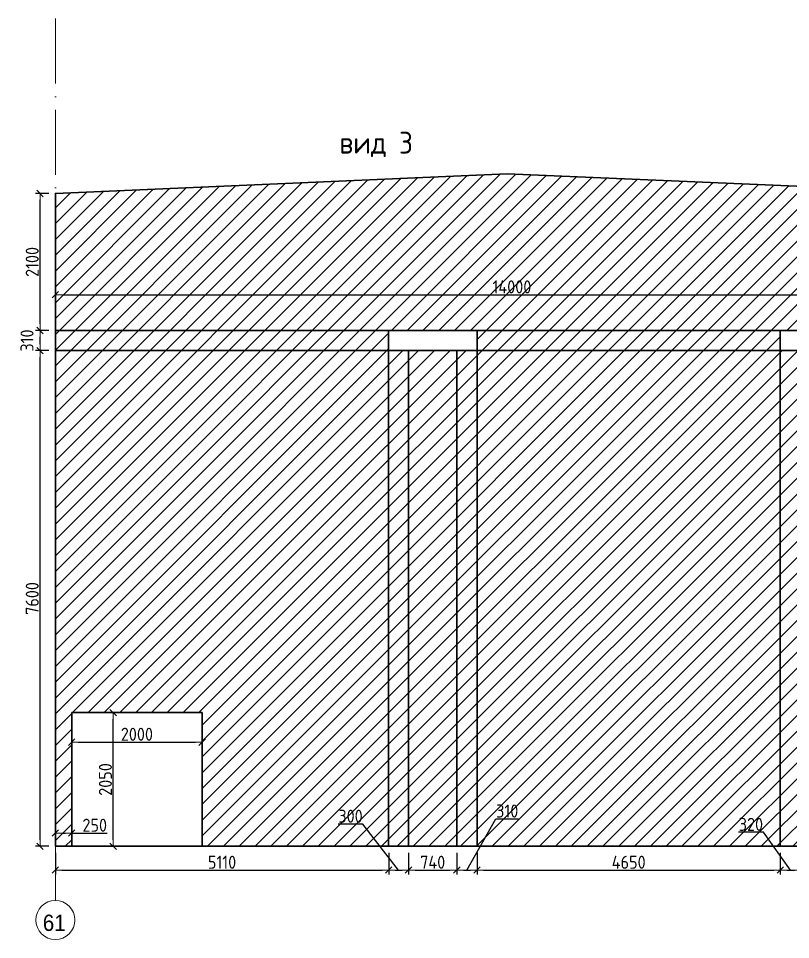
# Model space of a CAD drawing. Header units: millimetres. Extents: x 209 to 1046824, y -248937 to 510758.
# Drawn here: x 135928 to 147767, y -160440 to -146316 of the extents above; entities that cross this region are included whole.
import ezdxf

# ---------------------------------------------------------------- set-up
doc = ezdxf.new("R2010")
doc.units = ezdxf.units.MM
doc.linetypes.add('50_200_ШТРИХ_1Т_ш5_п1_п1_', pattern=[1400, 1000, -200, 0, -200])
doc.layers.add('$AUDIT_BAD_LAYER1', color=7, linetype='Continuous')
for name, color, linetype, lineweight, true_color in [('Оси-1', 7, 'Continuous', 20, 0xaaaaaa), ('Оси-2', 7, 'Continuous', 9, 0xaaaaaa), ('Оси-3', 7, '50_200_ШТРИХ_1Т_ш5_п1_п1_', 9, 0xaaaaaa)]:
    doc.layers.add(name, color=color, linetype=linetype, lineweight=lineweight, true_color=true_color)
doc.layers.add('Основные линии', color=7, linetype='Continuous', lineweight=30)
doc.layers.add('Размеры', color=7, linetype='Continuous', lineweight=15)
doc.styles.add('Arial', font='arial.ttf', dxfattribs={"width": 0.9, "height": 500})
doc.styles.add('СПДС', font='isocpeur.ttf', dxfattribs={"width": 0.9})
doc.dimstyles.new('Размера А3', dxfattribs={"dimtxt": 200, "dimasz": 100, "dimexe": 70, "dimexo": 100, "dimgap": 20, "dimtad": 1, "dimdec": 0, "dimrnd": 10, "dimzin": 0, "dimdsep": 46, "dimtxsty": 'СПДС', "dimblk": 'ARROWHEAD_6', "dimcen": 1, "dimclrd": 256, "dimclre": 256, "dimclrt": 256, "dimazin": 0, "dimtfac": 1, "dimtdec": 0, "dimtmove": 2, "dimatfit": 3, "dimfxl": 1, "dimtolj": 1, "dimtzin": 0, "dimarcsym": 0})

# ---------------------------------------------------------------- blocks, each defined once
blk = doc.blocks.new('ARROWHEAD_6')
at = {"color": 0, "linetype": 'Continuous'}
for p, q in [((0, 0), (-1, 0)), ((-0.5, -0.5), (0.5, 0.5))]:
    blk.add_line(p, q, dxfattribs=at)
blk = doc.blocks.new('*D1944')
at = {"layer": 'Defpoints', "color": 0, "lineweight": 30, "transparency": 16777216}
for p in [(136745, -156960), (137382, -156960), (136745, -159010)]:
    blk.add_point(p, dxfattribs=at)
at = {"layer": 'Размеры', "lineweight": -2, "transparency": 16777216}
for p, q in [((136845, -156960), (137452, -156960)), ((137382, -158910), (137382, -157060)), ((136845, -159010), (137452, -159010))]:
    blk.add_line(p, q, dxfattribs=at)
at = {"layer": 'Размеры', "lineweight": -2, "transparency": 16777216, "xscale": 100, "yscale": 100, "zscale": 100}
for p, rotation in [((137382, -156960), 90), ((137382, -159010), 270)]:
    blk.add_blockref('ARROWHEAD_6', p, dxfattribs=dict(at, rotation=rotation))
at = {"layer": 'Размеры', "lineweight": 15, "transparency": 16777216, "insert": (137262, -157985), "char_height": 200, "attachment_point": 5, "rotation": 90, "style": 'СПДС'}
blk.add_mtext('\\A1;2050', dxfattribs=at)
blk = doc.blocks.new('*D1945')
at = {"layer": 'Defpoints', "color": 0, "lineweight": 30, "transparency": 16777216}
for p in [(136745, -156960), (138745, -156960), (138745, -157412)]:
    blk.add_point(p, dxfattribs=at)
at = {"layer": 'Размеры', "lineweight": -2, "transparency": 16777216}
for p, q in [((136745, -157060), (136745, -157482)), ((138745, -157060), (138745, -157482)), ((136845, -157412), (138645, -157412))]:
    blk.add_line(p, q, dxfattribs=at)
at = {"layer": 'Размеры', "lineweight": -2, "transparency": 16777216, "xscale": 100, "yscale": 100, "zscale": 100, "rotation": 180}
blk.add_blockref('ARROWHEAD_6', (136745, -157412), dxfattribs=at)
at = {"layer": 'Размеры', "lineweight": -2, "transparency": 16777216, "xscale": 100, "yscale": 100, "zscale": 100}
blk.add_blockref('ARROWHEAD_6', (138745, -157412), dxfattribs=at)
at = {"layer": 'Размеры', "lineweight": 15, "transparency": 16777216, "insert": (137745, -157292), "char_height": 200, "attachment_point": 5, "style": 'СПДС'}
blk.add_mtext('\\A1;2000', dxfattribs=at)
blk = doc.blocks.new('*D1946')
at = {"layer": 'Defpoints', "color": 0, "lineweight": 30, "transparency": 16777216}
for p in [(136745, -158807), (136495, -159010), (136745, -159010)]:
    blk.add_point(p, dxfattribs=at)
at = {"layer": 'Размеры', "lineweight": -2, "transparency": 16777216}
for p, q in [((136495, -158910), (136495, -158737)), ((136745, -158910), (136745, -158737)), ((136595, -158807), (136645, -158807)), ((136745, -158807), (137289, -158807))]:
    blk.add_line(p, q, dxfattribs=at)
at = {"layer": 'Размеры', "lineweight": -2, "transparency": 16777216, "xscale": 100, "yscale": 100, "zscale": 100, "rotation": 180}
blk.add_blockref('ARROWHEAD_6', (136495, -158807), dxfattribs=at)
at = {"layer": 'Размеры', "lineweight": -2, "transparency": 16777216, "xscale": 100, "yscale": 100, "zscale": 100}
blk.add_blockref('ARROWHEAD_6', (136745, -158807), dxfattribs=at)
at = {"layer": 'Размеры', "lineweight": 15, "transparency": 16777216, "insert": (137098, -158687), "char_height": 200, "attachment_point": 5, "style": 'СПДС'}
blk.add_mtext('\\A1;250', dxfattribs=at)
blk = doc.blocks.new('*D1947')
at = {"layer": 'Defpoints', "color": 0, "lineweight": 30, "transparency": 16777216}
for p in [(136260, -151410), (136495, -151410), (136495, -159010)]:
    blk.add_point(p, dxfattribs=at)
at = {"layer": 'Размеры', "lineweight": -2, "transparency": 16777216}
for p, q in [((136395, -151410), (136190, -151410)), ((136260, -158910), (136260, -151510)), ((136395, -159010), (136190, -159010))]:
    blk.add_line(p, q, dxfattribs=at)
at = {"layer": 'Размеры', "lineweight": -2, "transparency": 16777216, "xscale": 100, "yscale": 100, "zscale": 100}
for p, rotation in [((136260, -151410), 90), ((136260, -159010), 270)]:
    blk.add_blockref('ARROWHEAD_6', p, dxfattribs=dict(at, rotation=rotation))
at = {"layer": 'Размеры', "lineweight": 15, "transparency": 16777216, "insert": (136140, -155210), "char_height": 200, "attachment_point": 5, "rotation": 90, "style": 'СПДС'}
blk.add_mtext('\\A1;7600', dxfattribs=at)
blk = doc.blocks.new('*D1948')
at = {"layer": 'Defpoints', "color": 0, "lineweight": 30, "transparency": 16777216}
for p in [(136260, -151100), (136495, -151100), (136495, -151410)]:
    blk.add_point(p, dxfattribs=at)
at = {"layer": 'Размеры', "lineweight": -2, "transparency": 16777216}
for p, q in [((136395, -151100), (136190, -151100)), ((136260, -151310), (136260, -151200)), ((136395, -151410), (136190, -151410))]:
    blk.add_line(p, q, dxfattribs=at)
at = {"layer": 'Размеры', "lineweight": -2, "transparency": 16777216, "xscale": 100, "yscale": 100, "zscale": 100}
for p, rotation in [((136260, -151100), 90), ((136260, -151410), 270)]:
    blk.add_blockref('ARROWHEAD_6', p, dxfattribs=dict(at, rotation=rotation))
at = {"layer": 'Размеры', "lineweight": 15, "transparency": 16777216, "insert": (136060, -151255), "char_height": 200, "attachment_point": 5, "rotation": 90, "style": 'СПДС'}
blk.add_mtext('\\A1;310', dxfattribs=at)
blk = doc.blocks.new('*D1949')
at = {"layer": 'Defpoints', "color": 0, "lineweight": 30, "transparency": 16777216}
for p in [(136260, -149000), (136495, -149000), (136495, -151100)]:
    blk.add_point(p, dxfattribs=at)
at = {"layer": 'Размеры', "lineweight": -2, "transparency": 16777216}
for p, q in [((136395, -149000), (136190, -149000)), ((136260, -151000), (136260, -149100)), ((136395, -151100), (136190, -151100))]:
    blk.add_line(p, q, dxfattribs=at)
at = {"layer": 'Размеры', "lineweight": -2, "transparency": 16777216, "xscale": 100, "yscale": 100, "zscale": 100}
for p, rotation in [((136260, -149000), 90), ((136260, -151100), 270)]:
    blk.add_blockref('ARROWHEAD_6', p, dxfattribs=dict(at, rotation=rotation))
at = {"layer": 'Размеры', "lineweight": 15, "transparency": 16777216, "insert": (136140, -150050), "char_height": 200, "attachment_point": 5, "rotation": 90, "style": 'СПДС'}
blk.add_mtext('\\A1;2100', dxfattribs=at)
blk = doc.blocks.new('*D1950')
at = {"layer": 'Defpoints', "color": 0, "lineweight": 30, "transparency": 16777216}
for p in [(136495, -159010), (141605, -159010), (141605, -159374)]:
    blk.add_point(p, dxfattribs=at)
at = {"layer": 'Размеры', "lineweight": -2, "transparency": 16777216}
for p, q in [((136495, -159110), (136495, -159444)), ((141605, -159110), (141605, -159444)), ((136595, -159374), (141505, -159374))]:
    blk.add_line(p, q, dxfattribs=at)
at = {"layer": 'Размеры', "lineweight": -2, "transparency": 16777216, "xscale": 100, "yscale": 100, "zscale": 100, "rotation": 180}
blk.add_blockref('ARROWHEAD_6', (136495, -159374), dxfattribs=at)
at = {"layer": 'Размеры', "lineweight": -2, "transparency": 16777216, "xscale": 100, "yscale": 100, "zscale": 100}
blk.add_blockref('ARROWHEAD_6', (141605, -159374), dxfattribs=at)
at = {"layer": 'Размеры', "lineweight": 15, "transparency": 16777216, "insert": (139050, -159254), "char_height": 200, "attachment_point": 5, "style": 'СПДС'}
blk.add_mtext('\\A1;5110', dxfattribs=at)
blk = doc.blocks.new('*D1951')
at = {"layer": 'Defpoints', "color": 0, "lineweight": 30, "transparency": 16777216}
for p in [(141605, -159010), (141910, -159010), (141910, -159374)]:
    blk.add_point(p, dxfattribs=at)
at = {"layer": 'Размеры', "lineweight": -2, "transparency": 16777216}
for p, q in [((141211, -158668), (140829, -158668)), ((141757, -159374), (141211, -158668)), ((141605, -159110), (141605, -159444)), ((141910, -159110), (141910, -159444)), ((141705, -159374), (141810, -159374))]:
    blk.add_line(p, q, dxfattribs=at)
at = {"layer": 'Размеры', "lineweight": -2, "transparency": 16777216, "xscale": 100, "yscale": 100, "zscale": 100, "rotation": 180}
blk.add_blockref('ARROWHEAD_6', (141605, -159374), dxfattribs=at)
at = {"layer": 'Размеры', "lineweight": -2, "transparency": 16777216, "xscale": 100, "yscale": 100, "zscale": 100}
blk.add_blockref('ARROWHEAD_6', (141910, -159374), dxfattribs=at)
at = {"layer": 'Размеры', "lineweight": 15, "transparency": 16777216, "insert": (141020, -158548), "char_height": 200, "attachment_point": 5, "style": 'СПДС'}
blk.add_mtext('\\A1;300', dxfattribs=at)
blk = doc.blocks.new('*D1952')
at = {"layer": 'Defpoints', "color": 0, "lineweight": 30, "transparency": 16777216}
for p in [(141910, -159010), (142650, -159010), (142650, -159374)]:
    blk.add_point(p, dxfattribs=at)
at = {"layer": 'Размеры', "lineweight": -2, "transparency": 16777216}
for p, q in [((141910, -159110), (141910, -159444)), ((142650, -159110), (142650, -159444)), ((142010, -159374), (142550, -159374))]:
    blk.add_line(p, q, dxfattribs=at)
at = {"layer": 'Размеры', "lineweight": -2, "transparency": 16777216, "xscale": 100, "yscale": 100, "zscale": 100, "rotation": 180}
blk.add_blockref('ARROWHEAD_6', (141910, -159374), dxfattribs=at)
at = {"layer": 'Размеры', "lineweight": -2, "transparency": 16777216, "xscale": 100, "yscale": 100, "zscale": 100}
blk.add_blockref('ARROWHEAD_6', (142650, -159374), dxfattribs=at)
at = {"layer": 'Размеры', "lineweight": 15, "transparency": 16777216, "insert": (142280, -159254), "char_height": 200, "attachment_point": 5, "style": 'СПДС'}
blk.add_mtext('\\A1;740', dxfattribs=at)
blk = doc.blocks.new('*D1953')
at = {"layer": 'Defpoints', "color": 0, "lineweight": 30, "transparency": 16777216}
for p in [(142650, -159010), (142960, -159010), (142960, -159374)]:
    blk.add_point(p, dxfattribs=at)
at = {"layer": 'Размеры', "lineweight": -2, "transparency": 16777216}
for p, q in [((142805, -159374), (143250, -158589)), ((143250, -158589), (143596, -158589)), ((142650, -159110), (142650, -159444)), ((142960, -159110), (142960, -159444)), ((142750, -159374), (142860, -159374))]:
    blk.add_line(p, q, dxfattribs=at)
at = {"layer": 'Размеры', "lineweight": -2, "transparency": 16777216, "xscale": 100, "yscale": 100, "zscale": 100, "rotation": 180}
blk.add_blockref('ARROWHEAD_6', (142650, -159374), dxfattribs=at)
at = {"layer": 'Размеры', "lineweight": -2, "transparency": 16777216, "xscale": 100, "yscale": 100, "zscale": 100}
blk.add_blockref('ARROWHEAD_6', (142960, -159374), dxfattribs=at)
at = {"layer": 'Размеры', "lineweight": 15, "transparency": 16777216, "insert": (143423, -158469), "char_height": 200, "attachment_point": 5, "style": 'СПДС'}
blk.add_mtext('\\A1;310', dxfattribs=at)
blk = doc.blocks.new('*D1954')
at = {"layer": 'Defpoints', "color": 0, "lineweight": 30, "transparency": 16777216}
for p in [(142960, -159010), (147610, -159010), (147610, -159374)]:
    blk.add_point(p, dxfattribs=at)
at = {"layer": 'Размеры', "lineweight": -2, "transparency": 16777216}
for p, q in [((142960, -159110), (142960, -159444)), ((147610, -159110), (147610, -159444)), ((143060, -159374), (147510, -159374))]:
    blk.add_line(p, q, dxfattribs=at)
at = {"layer": 'Размеры', "lineweight": -2, "transparency": 16777216, "xscale": 100, "yscale": 100, "zscale": 100, "rotation": 180}
blk.add_blockref('ARROWHEAD_6', (142960, -159374), dxfattribs=at)
at = {"layer": 'Размеры', "lineweight": -2, "transparency": 16777216, "xscale": 100, "yscale": 100, "zscale": 100}
blk.add_blockref('ARROWHEAD_6', (147610, -159374), dxfattribs=at)
at = {"layer": 'Размеры', "lineweight": 15, "transparency": 16777216, "insert": (145285, -159254), "char_height": 200, "attachment_point": 5, "style": 'СПДС'}
blk.add_mtext('\\A1;4650', dxfattribs=at)
blk = doc.blocks.new('*D1955')
at = {"layer": 'Defpoints', "color": 0, "lineweight": 30, "transparency": 16777216}
for p in [(147610, -159010), (147925, -159010), (147925, -159374)]:
    blk.add_point(p, dxfattribs=at)
at = {"layer": 'Размеры', "lineweight": -2, "transparency": 16777216}
for p, q in [((147350, -158794), (146968, -158794)), ((147767, -159374), (147350, -158794)), ((147610, -159110), (147610, -159444)), ((147925, -159110), (147925, -159444)), ((147710, -159374), (147825, -159374))]:
    blk.add_line(p, q, dxfattribs=at)
at = {"layer": 'Размеры', "lineweight": -2, "transparency": 16777216, "xscale": 100, "yscale": 100, "zscale": 100, "rotation": 180}
blk.add_blockref('ARROWHEAD_6', (147610, -159374), dxfattribs=at)
at = {"layer": 'Размеры', "lineweight": -2, "transparency": 16777216, "xscale": 100, "yscale": 100, "zscale": 100}
blk.add_blockref('ARROWHEAD_6', (147925, -159374), dxfattribs=at)
at = {"layer": 'Размеры', "lineweight": 15, "transparency": 16777216, "insert": (147159, -158674), "char_height": 200, "attachment_point": 5, "style": 'СПДС'}
blk.add_mtext('\\A1;320', dxfattribs=at)
blk = doc.blocks.new('*D1964')
at = {"layer": 'Defpoints', "color": 0, "lineweight": 30, "transparency": 16777216}
for p in [(136495, -149000), (150495, -149000), (150495, -150552)]:
    blk.add_point(p, dxfattribs=at)
at = {"layer": 'Размеры', "lineweight": -2, "transparency": 16777216}
for p, q in [((136495, -149100), (136495, -150622)), ((150495, -149100), (150495, -150622)), ((136595, -150552), (150395, -150552))]:
    blk.add_line(p, q, dxfattribs=at)
at = {"layer": 'Размеры', "lineweight": -2, "transparency": 16777216, "xscale": 100, "yscale": 100, "zscale": 100, "rotation": 180}
blk.add_blockref('ARROWHEAD_6', (136495, -150552), dxfattribs=at)
at = {"layer": 'Размеры', "lineweight": -2, "transparency": 16777216, "xscale": 100, "yscale": 100, "zscale": 100}
blk.add_blockref('ARROWHEAD_6', (150495, -150552), dxfattribs=at)
at = {"layer": 'Размеры', "lineweight": 15, "transparency": 16777216, "insert": (143495, -150432), "char_height": 200, "attachment_point": 5, "style": 'СПДС'}
blk.add_mtext('\\A1;14000', dxfattribs=at)
blk = doc.blocks.new('Ось сетки - Круг_Ø6_00__ISO-2_5_0_9K_-17386508-АИ_План этажа Радиаторы_2')
at = {"layer": 'Оси-1'}
blk.add_circle((0, 0), 3, dxfattribs=at)

msp = doc.modelspace()

# ---------------------------------------------------------------- hatches: boundary and pattern name
at = {"layer": '$AUDIT_BAD_LAYER1', "lineweight": 15, "transparency": 33554559}
h = msp.add_hatch(dxfattribs=at)
h.set_pattern_fill('ANSI31', color=3, scale=54)
h.set_pattern_definition([(45, (0, -158177.41), (-121.23346, 121.23346), [])])
h.paths.add_polyline_path([(141604.7, -151410.2), (136494.7, -151410.2), (136494.7, -159010.2), (136744.7, -159010.2), (136744.7, -156960.2), (138744.7, -156960.2), (138744.7, -159010.2), (141604.7, -159010.2)])
h.paths.add_polyline_path([(141909.7, -151410.2), (141604.7, -151410.2), (141604.7, -159010.2), (141909.7, -159010.2)])
h.paths.add_polyline_path([(142649.7, -151410.2), (141909.7, -151410.2), (141909.7, -159010.2), (142649.7, -159010.2)])
h.paths.add_polyline_path([(142959.7, -151410.2), (142649.7, -151410.2), (142649.7, -159010.2), (142959.7, -159010.2)])
h.paths.add_polyline_path([(141604.7, -151100.2), (136494.7, -151100.2), (136494.7, -151410.2), (141604.7, -151410.2)])
h.paths.add_polyline_path([(150494.7, -149000.2), (143419.7, -148700.2), (136494.7, -149000.2), (136494.7, -151100.2), (141604.7, -151100.2), (150494.7, -151100.2)])
h.paths.add_polyline_path([(147609.7, -151100.2), (142959.7, -151100.2), (142959.7, -151410.2), (147609.7, -151410.2)])
h.paths.add_polyline_path([(147609.7, -151410.2), (142959.7, -151410.2), (142959.7, -159010.2), (147609.7, -159010.2)])
h.paths.add_polyline_path([(147924.7, -151410.2), (147609.7, -151410.2), (147609.7, -159010.2), (147924.7, -159010.2)])
h.paths.add_polyline_path([(148574.7, -151410.2), (147924.7, -151410.2), (147924.7, -159010.2), (148574.7, -159010.2)])
h.paths.add_polyline_path([(148874.7, -151410.2), (148574.7, -151410.2), (148574.7, -159010.2), (148874.7, -159010.2)])
h.paths.add_polyline_path([(151344.7, -151410.2), (148874.7, -151410.2), (148874.7, -159010.2), (149024.7, -159010.2), (149024.7, -156760.2), (151024.7, -156760.2), (151024.7, -159010.2), (151344.7, -159010.2)])
h.paths.add_polyline_path([(151344.7, -151100.2), (148874.7, -151100.2), (148874.7, -151410.2), (151344.7, -151410.2)])
h.paths.add_polyline_path([(151744.7, -151410.2), (151344.7, -151410.2), (151344.7, -159010.2), (151744.7, -159010.2)])
h.paths.add_polyline_path([(152144.7, -149410.2), (151744.7, -149410.2), (151744.7, -159010.2), (152144.7, -159010.2)])
h.paths.add_polyline_path([(153004.2, -151503.1), (153004.2, -149410.2), (152664.7, -149410.2), (152144.7, -149410.2), (152144.7, -159010.2), (152664.7, -159010.2), (152664.7, -151974.8)])
h.paths.add_polyline_path([(155104.2, -149410.2), (155104.2, -149083.2), (153004.2, -149037.2), (153004.2, -151503.1), (155104.2, -151503.1)])
h.paths.add_polyline_path([(155104.2, -151503.1), (153004.2, -151503.1), (153004.2, -151974.8), (155104.2, -151974.8)])
h.paths.add_polyline_path([(155104.2, -151974.8), (153004.2, -151974.8), (153004.2, -159010.2), (155104.2, -159010.2)])
h.paths.add_polyline_path([(156363.8, -151560.2), (156103.8, -151560.2), (156103.8, -149410.2), (155443.8, -149410.2), (155104.2, -149410.2), (155104.2, -151503.1), (155443.8, -151974.8), (155443.8, -159010.2), (156363.8, -159010.2)])
h.paths.add_polyline_path([(157463.8, -151560.2), (156363.8, -151560.2), (156363.8, -159010.2), (157463.8, -159010.2)])
h.paths.add_polyline_path([(157463.8, -151300.2), (156363.8, -151300.2), (156363.8, -151560.2), (157463.8, -151560.2)])
h.paths.add_polyline_path([(157463.8, -149198), (156363.8, -149150.2), (156363.8, -151300.2), (157463.8, -151300.2)])

# ---------------------------------------------------------------- linework, layer by layer
at = {"layer": 'Оси-3'}
msp.add_line((136494.7, -146316.2), (136494.7, -159840.1), dxfattribs=at)
at = {"layer": 'Основные линии'}
for p, q in [((136494.7, -159010.2), (141604.7, -159010.2)), ((141604.7, -159010.2), (141909.7, -159010.2)), ((141909.7, -159010.2), (142649.7, -159010.2)), ((142959.7, -159010.2), (142649.7, -159010.2)), ((142959.7, -159010.2), (147609.7, -159010.2)), ((147609.7, -159010.2), (147924.7, -159010.2))]:
    msp.add_line(p, q, dxfattribs=at)
for points in [[(136494.7, -151100.2), (150494.7, -151100.2), (150494.7, -149000.2), (143419.7, -148700.2), (136494.7, -149000.2)], [(136494.7, -151410.2), (141604.7, -151410.2), (141604.7, -151100.2), (136494.7, -151100.2)], [(147609.7, -151410.2), (142959.7, -151410.2), (142959.7, -151100.2), (147609.7, -151100.2)], [(136494.7, -159010.2), (141604.7, -159010.2), (141604.7, -151410.2), (136494.7, -151410.2)], [(141604.7, -159010.2), (141909.7, -159010.2), (141909.7, -151410.2), (141604.7, -151410.2)], [(141909.7, -151410.2), (142649.7, -151410.2), (142649.7, -159010.2), (141909.7, -159010.2)], [(142959.7, -159010.2), (142649.7, -159010.2), (142649.7, -151410.2), (142959.7, -151410.2)], [(147609.7, -159010.2), (142959.7, -159010.2), (142959.7, -151410.2), (147609.7, -151410.2)], [(147924.7, -159010.2), (147609.7, -159010.2), (147609.7, -151410.2), (147924.7, -151410.2)], [(136744.7, -156960.2), (138744.7, -156960.2), (138744.7, -159010.2), (136744.7, -159010.2)]]:
    msp.add_lwpolyline(points, close=True, dxfattribs=at)

# ---------------------------------------------------------------- block references
at = {"layer": 'Оси-1', "xscale": 100, "yscale": 100, "zscale": 100, "rotation": 180}
msp.add_blockref('Ось сетки - Круг_Ø6_00__ISO-2_5_0_9K_-17386508-АИ_План этажа Радиаторы_2', (136494.7, -160140.1), dxfattribs=at)

# ---------------------------------------------------------------- texts
at = {"layer": 'Оси-2', "insert": (136477.3, -160184.7), "char_height": 250, "width": 702, "attachment_point": 5, "line_spacing_factor": 0.936439, "style": 'Arial'}
msp.add_mtext('\\pxqc,t4.572,9.144,13.716,18.288,22.86,27.432,32.004,36.576,41.148,45.72,50.292,54.864,59.436,64.008,68.58,73.152,77.724,82.296,86.868,91.44,96.012,100.584,105.156,109.728,114.3,118.872,123.444,128.016,132.588,137.16,141.732,146.304;{61}', dxfattribs=at)
at = {"layer": 'Основные линии', "insert": (140849.3, -148053.5), "char_height": 335.67, "attachment_point": 1, "style": 'СПДС'}
msp.add_mtext_dynamic_manual_height_columns('вид 3', width=59136.488, gutter_width=1678.4, heights=[0], dxfattribs=at)

# ---------------------------------------------------------------- dimensions: what is measured, and where the dimension line sits
at = {"layer": 'Размеры', "lineweight": 15}
for base, p1, p2, picture, middle in [((136259.5, -149000.2), (136494.7, -151100.2), (136494.7, -149000.2), '*D1949', (136139.5, -150050.2)), ((136259.5, -151100.2), (136494.7, -151410.2), (136494.7, -151100.2), '*D1948', (136059.5, -151255.2)), ((136259.5, -151410.2), (136494.7, -159010.2), (136494.7, -151410.2), '*D1947', (136139.5, -155210.2)), ((137381.5, -156960.2), (136744.7, -159010.2), (136744.7, -156960.2), '*D1944', (137261.5, -157985.2))]:
    dim = msp.add_linear_dim(base=base, p1=p1, p2=p2, angle=90, dimstyle='Размера А3', dxfattribs=at)
    dim.commit()
    dim.dimension.update_dxf_attribs({"geometry": picture, "text_midpoint": middle})
for base, p1, p2, picture, middle in [((150494.7, -150551.7), (136494.7, -149000.2), (150494.7, -149000.2), '*D1964', (143494.7, -150431.7)), ((138744.7, -157411.7), (136744.7, -156960.2), (138744.7, -156960.2), '*D1945', (137744.7, -157291.7)), ((141604.7, -159374.2), (136494.7, -159010.2), (141604.7, -159010.2), '*D1950', (139049.7, -159254.2)), ((142649.7, -159374.2), (141909.7, -159010.2), (142649.7, -159010.2), '*D1952', (142279.7, -159254.2)), ((147609.7, -159374.2), (142959.7, -159010.2), (147609.7, -159010.2), '*D1954', (145284.7, -159254.2))]:
    dim = msp.add_linear_dim(base=base, p1=p1, p2=p2, dimstyle='Размера А3', dxfattribs=at)
    dim.commit()
    dim.dimension.update_dxf_attribs({"geometry": picture, "text_midpoint": middle})
for base, p1, p2, override, picture, middle in [((141909.7, -159374.2), (141604.7, -159010.2), (141909.7, -159010.2), {"dimtmove": 1}, '*D1951', (141190.5, -158667.8)), ((142959.7, -159374.2), (142649.7, -159010.2), (142959.7, -159010.2), {"dimtmove": 1}, '*D1953', (143269.8, -158588.8)), ((136744.7, -158807.1), (136494.7, -159010.2), (136744.7, -159010.2), {"dimtmove": 0}, '*D1946', (137097.7, -158807.1)), ((147924.7, -159374.2), (147609.7, -159010.2), (147924.7, -159010.2), {"dimtmove": 1}, '*D1955', (147329.7, -158794.3))]:
    dim = msp.add_linear_dim(base=base, p1=p1, p2=p2, dimstyle='Размера А3', override=override, dxfattribs=at)
    dim.commit()
    dim.dimension.update_dxf_attribs({"geometry": picture, "text_midpoint": middle, "dimtype": 160})

doc.saveas('drawing.dxf')
